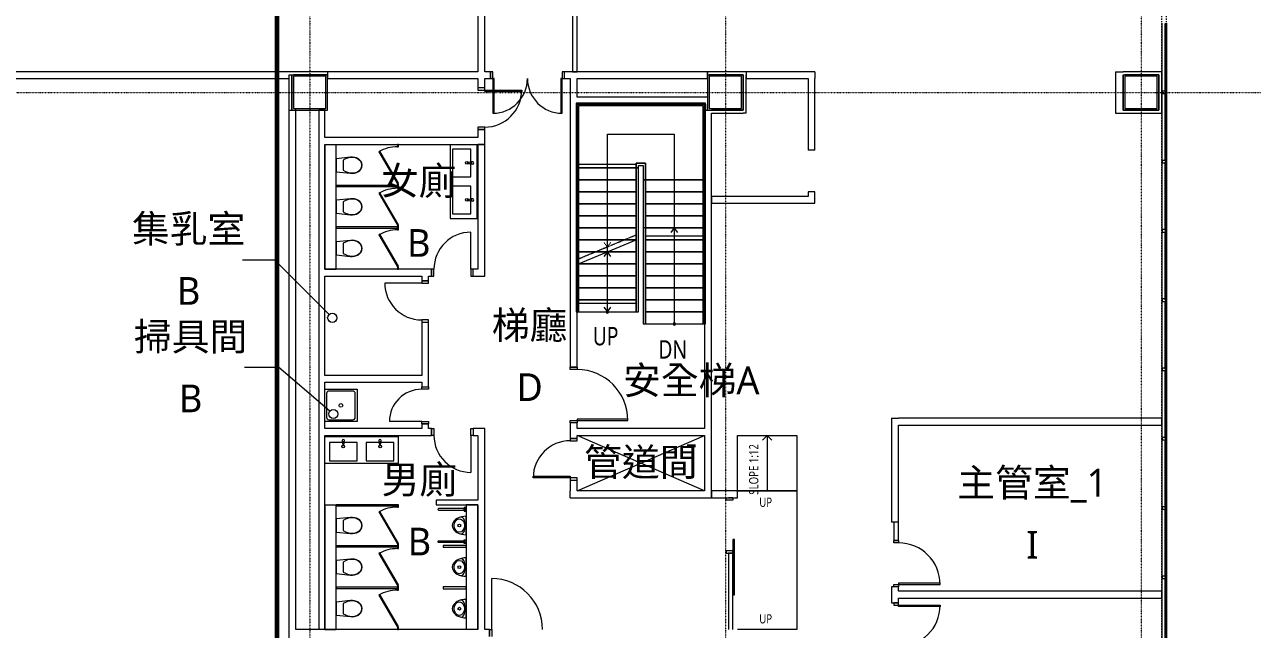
# Model space of a CAD drawing. Extents: x -181672 to 290600, y -29000 to 395522.
# Drawn here: x 237426 to 264013, y 63375 to 76470 of the extents above; entities that cross this region are included whole.
import ezdxf
from ezdxf.enums import TextEntityAlignment as Align

# ---------------------------------------------------------------- set-up
doc = ezdxf.new("R2010")
doc.units = 0
doc.header["$LTSCALE"] = 10
for name, pattern in [('H12PL2$0$JJP_三點線', [0.9, 0.3, -0.15, 0, -0.15, 0, -0.15, 0, -0.15]), ('H12PL2$0$JJP_虛線(退縮線、投影線、地下室範圍、非屬本工程、圖面分區)', [0.45, 0.3, -0.15]), ('H12PL2$0$TAI_虛線', [5.644, 2.822, -2.822]), ('H12PL2$0$虛線', [0.846667, 0.423333, -0.423333]), ('XFM7P20PCW$0$中心', [29.999999, 12, -6, 6, -6])]:
    doc.linetypes.add(name, pattern=pattern)
for name, color, linetype in [('H12PL2$0$A-OBJE-2D', 252, 'Continuous'), ('H12PL2$0$A-OBJE-TOIL.3D', 252, 'Continuous'), ('H12PL2$0$A-STRS', 252, 'Continuous'), ('H12PL2$0$A-TEXT', 252, 'Continuous'), ('H12PL2$0$A-WALL-EX', 252, 'Continuous'), ('H12PL2$0$A-WALL-IN', 252, 'Continuous'), ('H12PL2$0$A-WINDOW', 252, 'Continuous'), ('H12PL2$0$A-ZONE', 252, 'Continuous'), ('H12PL2$0$Door', 252, 'Continuous'), ('H12PL2$0$S-COL', 252, 'Continuous'), ('H12PL2$0$S-GRID', 252, 'Continuous')]:
    doc.layers.add(name, color=color, linetype=linetype)
doc.styles.add('H12PL2$0$Standard', font='', dxfattribs={"width": 0.8})
doc.styles.get('H12PL2$0$Standard').set_extended_font_data('Microsoft JhengHei')

# ---------------------------------------------------------------- blocks, each defined once
blk = doc.blocks.new('H12PL2')
at = {"layer": 'H12PL2$0$A-OBJE-2D', "lineweight": 0}
for p, q in [((249390, 66375), (252150, 67575)), ((252150, 66375), (249390, 67575)), ((253507.5, 67575), (253407.5, 67475)), ((253507.5, 67575), (253607.5, 67475))]:
    blk.add_line(p, q, dxfattribs=at)
blk.add_lwpolyline([(252865, 67575), (254150, 67575), (254150, 66375), (252865, 66375)], close=True, dxfattribs=at)
at = {"layer": 'H12PL2$0$A-OBJE-2D', "lineweight": 0, "flags": 128}
blk.add_lwpolyline([(253507.5, 67575), (253507.5, 66375)], dxfattribs=at)
at = {"layer": 'H12PL2$0$A-OBJE-2D', "lineweight": 0}
blk.add_lwpolyline([(252865, 66375), (254150, 66375), (254150, 63375), (252865, 63375)], dxfattribs=at)
at = {"layer": 'H12PL2$0$A-OBJE-TOIL.3D', "lineweight": 0}
for p, q in [((246640, 73875), (246640, 72275)), ((246640, 73875), (247240, 73875)), ((246690, 73775), (246690, 73175)), ((247090, 73775), (246690, 73775)), ((247090, 73175), (247090, 73775)), ((247220, 73875), (247220, 72275)), ((247240, 73875), (247240, 72275)), ((244326.41, 73533.94), (244326.41, 73425)), ((244326.41, 73425), (244326.41, 73316.06)), ((247090.22, 73488.6), (247105.09, 73488.6)), ((247105.09, 73461.4), (247090.22, 73461.4)), ((247105.09, 73488.6), (247105.09, 73461.4)), ((246690, 73175), (247090, 73175)), ((245525, 73025), (245500, 73025)), ((245500, 73025), (245500, 72975)), ((245500, 72975), (245500, 72925)), ((245500, 72925), (245525, 72925)), ((245525, 72975), (245525, 73025)), ((245525, 72925), (245525, 72975)), ((246690, 72975), (246690, 72375)), ((247090, 72975), (246690, 72975)), ((247090, 72375), (247090, 72975)), ((244326.41, 72633.94), (244326.41, 72525)), ((247090.22, 72688.6), (247105.09, 72688.6)), ((247105.09, 72661.4), (247090.22, 72661.4)), ((247105.09, 72688.6), (247105.09, 72661.4)), ((244326.41, 72525), (244326.41, 72416.06)), ((246690, 72375), (247090, 72375)), ((245525, 72125), (245500, 72125)), ((245500, 72125), (245500, 72075)), ((245500, 72075), (245500, 72025)), ((245525, 72075), (245525, 72125)), ((245525, 72025), (245525, 72075)), ((246640, 72275), (247240, 72275)), ((245500, 72025), (245525, 72025)), ((244326.41, 71733.94), (244326.41, 71625)), ((244326.41, 71625), (244326.41, 71516.06)), ((243965, 68485), (243965, 67965)), ((244535, 68535), (244015, 68535)), ((244585, 67965), (244585, 68485)), ((244015, 67915), (244535, 67915)), ((243925, 67575), (245525, 67575)), ((243925, 66975), (243925, 67575)), ((243925, 67555), (245525, 67555)), ((245525, 66975), (245525, 67575)), ((244625, 67425), (244025, 67425)), ((244025, 67425), (244025, 67025)), ((244311.4, 67425.22), (244311.4, 67440.09)), ((244311.4, 67440.09), (244338.6, 67440.09)), ((244338.6, 67440.09), (244338.6, 67425.22)), ((244625, 67025), (244625, 67425)), ((245425, 67425), (244825, 67425)), ((244825, 67425), (244825, 67025)), ((245111.4, 67425.22), (245111.4, 67440.09)), ((245111.4, 67440.09), (245138.6, 67440.09)), ((245138.6, 67440.09), (245138.6, 67425.22)), ((245425, 67025), (245425, 67425)), ((244025, 67025), (244625, 67025)), ((244825, 67025), (245425, 67025)), ((243925, 66975), (245525, 66975)), ((246982, 66008), (246941, 66008)), ((246941, 65958.5), (246941, 65991.5)), ((246982, 65942), (246941, 65942)), ((246943, 65991.5), (246951.37, 65975)), ((246943, 65958.5), (246951.37, 65975)), ((246982, 65934), (246982, 66016)), ((244326.41, 65733.94), (244326.41, 65625)), ((244326.41, 65625), (244326.41, 65516.06)), ((245525, 65225), (245500, 65225)), ((245500, 65225), (245500, 65175)), ((245500, 65175), (245500, 65125)), ((245525, 65175), (245525, 65225)), ((245525, 65125), (245525, 65175)), ((246982, 65308), (246941, 65308)), ((246941, 65291.5), (246941, 65258.5)), ((246982, 65242), (246941, 65242)), ((246943, 65291.5), (246951.37, 65275)), ((246943, 65258.5), (246951.37, 65275)), ((246982, 65316), (246982, 65234)), ((245500, 65125), (245525, 65125)), ((244326.41, 64833.94), (244326.41, 64725)), ((244326.41, 64725), (244326.41, 64616.06)), ((245525, 64325), (245500, 64325)), ((245500, 64325), (245500, 64275)), ((245500, 64275), (245500, 64225)), ((245500, 64225), (245525, 64225)), ((245525, 64275), (245525, 64325)), ((245525, 64225), (245525, 64275)), ((244326.41, 63933.94), (244326.41, 63825)), ((244326.41, 63825), (244326.41, 63716.06))]:
    blk.add_line(p, q, dxfattribs=at)
at = {"layer": 'H12PL2$0$A-OBJE-TOIL.3D', "lineweight": 0, "flags": 128}
for points in [[(243925, 73875), (243925, 71175)], [(243925, 73875), (244175, 73875)], [(244175, 71175), (244175, 73875)], [(243925, 71175), (244175, 71175)], [(243925, 66075), (243925, 63375)], [(243925, 66075), (244175, 66075)], [(244175, 63375), (244175, 66075)], [(246990, 66075), (246990, 63375)], [(247240, 66075), (246990, 66075)], [(247240, 63375), (247240, 66075)], [(243925, 63375), (244175, 63375)], [(247240, 63375), (246990, 63375)]]:
    blk.add_lwpolyline(points, dxfattribs=at)
for points in [[(245521.65, 73037.5), (245121.65, 73730.32), (245100, 73717.82), (245500, 73025)], [(245525, 73875), (245500, 73875), (245500, 73825), (245525, 73825)], [(244571.75, 73255.58), (244615.28, 73267.98), (244656.35, 73287), (244688.89, 73312.6), (244713.85, 73345.64), (244729.56, 73383.95), (244735, 73425), (244729.56, 73466.05), (244713.85, 73504.36), (244688.89, 73537.4), (244656.35, 73563), (244615.28, 73582.02), (244571.75, 73594.42), (244526.82, 73599.91), (244481.59, 73598.35), (244175, 73565.97), (244175, 73284.03), (244481.59, 73251.65), (244526.82, 73250.09)], [(244175, 73548), (244175, 73302), (244180, 73302), (244180, 73548)], [(244175, 72987.5), (244175, 72962.5), (245500, 72962.5), (245500, 72987.5)], [(244571.75, 72355.58), (244615.28, 72367.98), (244656.35, 72387), (244688.89, 72412.6), (244713.85, 72445.64), (244729.56, 72483.95), (244735, 72525), (244729.56, 72566.05), (244713.85, 72604.36), (244688.89, 72637.4), (244656.35, 72663), (244615.28, 72682.02), (244571.75, 72694.42), (244526.82, 72699.91), (244481.59, 72698.35), (244175, 72665.97), (244175, 72384.03), (244481.59, 72351.65), (244526.82, 72350.09)], [(244175, 72648), (244175, 72402), (244180, 72402), (244180, 72648)], [(245521.65, 72137.5), (245121.65, 72830.32), (245100, 72817.82), (245500, 72125)], [(244175, 72087.5), (244175, 72062.5), (245500, 72062.5), (245500, 72087.5)], [(244571.75, 71455.58), (244615.28, 71467.98), (244656.35, 71487), (244688.89, 71512.6), (244713.85, 71545.64), (244729.56, 71583.95), (244735, 71625), (244729.56, 71666.05), (244713.85, 71704.36), (244688.89, 71737.4), (244656.35, 71763), (244615.28, 71782.02), (244571.75, 71794.42), (244526.82, 71799.91), (244481.59, 71798.35), (244175, 71765.97), (244175, 71484.03), (244481.59, 71451.65), (244526.82, 71450.09)], [(245521.65, 71237.5), (245121.65, 71930.32), (245100, 71917.82), (245500, 71225)], [(244175, 71748), (244175, 71502), (244180, 71502), (244180, 71748)], [(245525, 71225), (245500, 71225), (245500, 71175), (245525, 71175)], [(244625, 68575), (244625, 67875), (243925, 67875), (243925, 68575)], [(244175, 66075), (244175, 66050), (245500, 66050), (245500, 66075)], [(245525, 66075), (245500, 66075), (245500, 66025), (245525, 66025)], [(244571.75, 65455.58), (244615.28, 65467.98), (244656.35, 65487), (244688.89, 65512.6), (244713.85, 65545.64), (244729.56, 65583.95), (244735, 65625), (244729.56, 65666.05), (244713.85, 65704.36), (244688.89, 65737.4), (244656.35, 65763), (244615.28, 65782.02), (244571.75, 65794.42), (244526.82, 65799.91), (244481.59, 65798.35), (244175, 65765.97), (244175, 65484.03), (244481.59, 65451.65), (244526.82, 65450.09)], [(244175, 65748), (244175, 65502), (244180, 65502), (244180, 65748)], [(245521.65, 65237.5), (245121.65, 65930.32), (245100, 65917.82), (245500, 65225)], [(246990.06, 65825), (246937.1, 65821.97), (246885.75, 65812.95), (246837.56, 65798.22), (246794.01, 65778.23), (246756.41, 65753.58), (246725.92, 65725.03), (246703.44, 65693.43), (246689.68, 65659.76), (246685.04, 65625.03), (246689.67, 65590.3), (246703.43, 65556.62), (246725.9, 65525.03), (246756.39, 65496.47), (246793.98, 65471.81), (246837.53, 65451.81), (246885.71, 65437.07), (246937.06, 65428.04), (246990.02, 65425), (246990.04, 65625)], [(244175, 65187.5), (244175, 65162.5), (245500, 65162.5), (245500, 65187.5)], [(246990, 65155), (246990, 65195), (246490, 65195.05), (246490, 65155.05)], [(244571.75, 64555.58), (244615.28, 64567.98), (244656.35, 64587), (244688.89, 64612.6), (244713.85, 64645.64), (244729.56, 64683.95), (244735, 64725), (244729.56, 64766.05), (244713.85, 64804.36), (244688.89, 64837.4), (244656.35, 64863), (244615.28, 64882.02), (244571.75, 64894.42), (244526.82, 64899.91), (244481.59, 64898.35), (244175, 64865.97), (244175, 64584.03), (244481.59, 64551.65), (244526.82, 64550.09)], [(245521.65, 64337.5), (245121.65, 65030.32), (245100, 65017.82), (245500, 64325)], [(246989.98, 64925), (246937.01, 64921.97), (246885.66, 64912.95), (246837.47, 64898.22), (246793.92, 64878.23), (246756.33, 64853.58), (246725.83, 64825.03), (246703.36, 64793.43), (246689.59, 64759.76), (246684.96, 64725.03), (246689.59, 64690.3), (246703.34, 64656.62), (246725.81, 64625.03), (246756.3, 64596.47), (246793.89, 64571.81), (246837.44, 64551.81), (246885.62, 64537.07), (246936.97, 64528.04), (246989.94, 64525), (246989.96, 64725)], [(244175, 64848), (244175, 64602), (244180, 64602), (244180, 64848)], [(244175, 64287.5), (244175, 64262.5), (245500, 64262.5), (245500, 64287.5)], [(245521.65, 63437.5), (245121.65, 64130.32), (245100, 64117.82), (245500, 63425)], [(246989.91, 64255), (246989.91, 64295), (246489.91, 64295.05), (246489.91, 64255.05)], [(244571.75, 63655.58), (244615.28, 63667.98), (244656.35, 63687), (244688.89, 63712.6), (244713.85, 63745.64), (244729.56, 63783.95), (244735, 63825), (244729.56, 63866.05), (244713.85, 63904.36), (244688.89, 63937.4), (244656.35, 63963), (244615.28, 63982.02), (244571.75, 63994.42), (244526.82, 63999.91), (244481.59, 63998.35), (244175, 63965.97), (244175, 63684.03), (244481.59, 63651.65), (244526.82, 63650.09)], [(244175, 63948), (244175, 63702), (244180, 63702), (244180, 63948)], [(246989.89, 64025), (246936.93, 64021.97), (246885.57, 64012.95), (246837.39, 63998.22), (246793.83, 63978.23), (246756.24, 63953.58), (246725.74, 63925.03), (246703.27, 63893.43), (246689.51, 63859.76), (246684.87, 63825.03), (246689.5, 63790.3), (246703.26, 63756.62), (246725.72, 63725.03), (246756.21, 63696.47), (246793.8, 63671.81), (246837.35, 63651.81), (246885.53, 63637.07), (246936.89, 63628.04), (246989.85, 63625), (246989.87, 63825)], [(245525, 63425), (245500, 63425), (245500, 63375), (245525, 63375)]]:
    blk.add_lwpolyline(points, close=True, dxfattribs=at)
for points in [[(247130, 73500), (247088.05, 73496, 0.12101958), (247078.53, 73492.73), (247025.6, 73486.1, 0.88256628), (247025.6, 73463.9), (247078.53, 73457.27, 0.12101958), (247088.05, 73454), (247130, 73450, 1)], [(247130, 72700), (247088.05, 72696, 0.12101958), (247078.53, 72692.73), (247025.6, 72686.1, 0.88256628), (247025.6, 72663.9), (247078.53, 72657.27, 0.12101958), (247088.05, 72654), (247130, 72650, 1)], [(244300, 67465), (244304, 67423.05, 0.12101958), (244307.27, 67413.53), (244313.9, 67360.6, 0.88256628), (244336.1, 67360.6), (244342.73, 67413.53, 0.12101958), (244346, 67423.05), (244350, 67465, 1)], [(245100, 67465), (245104, 67423.05, 0.12101958), (245107.27, 67413.53), (245113.9, 67360.6, 0.88256628), (245136.1, 67360.6), (245142.73, 67413.53, 0.12101958), (245146, 67423.05), (245150, 67465, 1)], [(246990, 65934), (246990, 66016), (246941, 66016), (246941, 66008), (246943, 66008), (246943, 65991.5), (246390, 65991.5, 1), (246390, 65958.5), (246943, 65958.5), (246943, 65942), (246941, 65942), (246941, 65934)], [(246990, 65316), (246990, 65234), (246941, 65234), (246941, 65242), (246943, 65242), (246943, 65258.5), (246390, 65258.5, -1), (246390, 65291.5), (246943, 65291.5), (246943, 65308), (246941, 65308), (246941, 65316)]]:
    blk.add_lwpolyline(points, format="xyb", close=True, dxfattribs=at)
at = {"layer": 'H12PL2$0$A-OBJE-TOIL.3D', "lineweight": 0}
for centre, radius in [((247000.41, 73475), 30), ((247000.41, 72675), 30), ((244275, 68225), 40), ((244325, 67335.41), 30), ((245125, 67335.41), 30), ((246840.04, 65625.01), 30), ((246839.96, 64725.01), 30), ((246839.87, 63825.01), 30)]:
    blk.add_circle(centre, radius, dxfattribs=at)
for centre, radius, start, end in [((245500, 73025), 800, 90, 120), ((247089.95, 73475), 21.09, 122.771025, 237.228975), ((247090.22, 73475), 13.6, 90, 270), ((245500, 72125), 800, 90, 120), ((247089.95, 72675), 21.09, 122.771025, 237.228975), ((247090.22, 72675), 13.6, 90, 270), ((245500, 71225), 800, 90, 120), ((244015, 68485), 50, 90, 180), ((244535, 68485), 50, 0, 90), ((244015, 67965), 50, 180, 270), ((244535, 67965), 50, 270, 0), ((244325, 67424.95), 21.09, 212.771025, 327.228975), ((244325, 67425.22), 13.6, 180, 0), ((245125, 67424.95), 21.09, 212.771025, 327.228975), ((245125, 67425.22), 13.6, 180, 0), ((245500, 65225), 800, 90, 120), ((246874.78, 65736.8), 70.02, 25.447022, 100.808974), ((246639.89, 65625.03), 330.15, 359.994444, 25.447022), ((246874.76, 65513.22), 70.02, 259.179914, 334.541864), ((246639.89, 65625.03), 330.15, 334.541866, 359.994444), ((245500, 64325), 800, 90, 120), ((246874.7, 64836.8), 70.02, 25.447022, 100.808974), ((246639.81, 64725.03), 330.15, 334.541866, 359.994444), ((246639.81, 64725.03), 330.15, 359.994444, 25.447022), ((246874.68, 64613.22), 70.02, 259.179914, 334.541864), ((245500, 63425), 800, 90, 120), ((246874.61, 63936.8), 70.02, 25.447022, 100.808974), ((246639.72, 63825.03), 330.15, 334.541866, 359.994444), ((246639.72, 63825.03), 330.15, 359.994444, 25.447022), ((246874.59, 63713.22), 70.02, 259.179914, 334.541864)]:
    blk.add_arc(centre, radius, start, end, dxfattribs=at)
for centre, major_axis, start_param, end_param in [((244514.44, 73166.9), (0, 425.25), 6.25956718, 6.81258774), ((244535.77, 73335.54), (0, 256.9), 5.43832418, 6.33891274), ((244606.16, 73424.19), (0, 138.52), 4.71824985, 5.34489362), ((244606.16, 73425.81), (0, 138.52), 4.07988447, 4.70652824), ((244514.44, 73683.1), (0, 425.25), 2.61218792, 3.16520847), ((244535.77, 73514.46), (0, 256.9), 3.08586142, 3.98644998), ((244514.44, 72266.9), (0, 425.25), 6.25956718, 6.81258774), ((244535.77, 72435.54), (0, 256.9), 5.43832418, 6.33891274), ((244606.16, 72524.19), (0, 138.52), 4.71824985, 5.34489362), ((244514.44, 72783.1), (0, 425.25), 2.61218792, 3.16520847), ((244535.77, 72614.46), (0, 256.9), 3.08586142, 3.98644998), ((244606.16, 72525.81), (0, 138.52), 4.07988447, 4.70652824), ((244514.44, 71366.9), (0, 425.25), 6.25956718, 6.81258774), ((244535.77, 71535.54), (0, 256.9), 5.43832418, 6.33891274), ((244535.77, 71714.46), (0, 256.9), 3.08586142, 3.98644998), ((244606.16, 71624.19), (0, 138.52), 4.71824985, 5.34489362), ((244606.16, 71625.81), (0, 138.52), 4.07988447, 4.70652824), ((244514.44, 71883.1), (0, 425.25), 2.61218792, 3.16520847), ((244514.44, 65366.9), (0, 425.25), 6.25956718, 6.81258774), ((244535.77, 65535.54), (0, 256.9), 5.43832418, 6.33891274), ((244606.16, 65624.19), (0, 138.52), 4.71824985, 5.34489362), ((244514.44, 65883.1), (0, 425.25), 2.61218792, 3.16520847), ((244535.77, 65714.46), (0, 256.9), 3.08586142, 3.98644998), ((244606.16, 65625.81), (0, 138.52), 4.07988447, 4.70652824), ((244514.44, 64466.9), (0, 425.25), 6.25956718, 6.81258774), ((244535.77, 64635.54), (0, 256.9), 5.43832418, 6.33891274), ((244514.44, 64983.1), (0, 425.25), 2.61218792, 3.16520847), ((244535.77, 64814.46), (0, 256.9), 3.08586142, 3.98644998), ((244606.16, 64724.19), (0, 138.52), 4.71824985, 5.34489362), ((244606.16, 64725.81), (0, 138.52), 4.07988447, 4.70652824), ((244514.44, 63566.9), (0, 425.25), 6.25956718, 6.81258774), ((244535.77, 63735.54), (0, 256.9), 5.43832418, 6.33891274), ((244606.16, 63824.19), (0, 138.52), 4.71824985, 5.34489362), ((244606.16, 63825.81), (0, 138.52), 4.07988447, 4.70652824), ((244514.44, 64083.1), (0, 425.25), 2.61218792, 3.16520847), ((244535.77, 63914.46), (0, 256.9), 3.08586142, 3.98644998)]:
    blk.add_ellipse(centre, major_axis=major_axis, ratio=0.87554585, start_param=start_param, end_param=end_param, dxfattribs=at)
for centre in [(246840.04, 65625.01), (246839.96, 64725.01), (246839.87, 63825.01)]:
    blk.add_ellipse(centre, major_axis=(0.01, 145), ratio=0.77241379, dxfattribs=at)
at = {"layer": 'H12PL2$0$A-STRS', "linetype": 'H12PL2$0$JJP_虛線(退縮線、投影線、地下室範圍、非屬本工程、圖面分區)', "lineweight": 0}
for p, q in [((252170, 74770), (249370, 74770)), ((249370, 74770), (249370, 73370)), ((249420, 73370), (249420, 74720)), ((249420, 74720), (252120, 74720)), ((252120, 74720), (249420, 74720)), ((249420, 74720), (249420, 73370)), ((252120, 74720), (252120, 73110)), ((252120, 73110), (252120, 74720)), ((252170, 73110), (252170, 74770)), ((250045, 73370), (250045, 74095)), ((250045, 74095), (251495, 74095)), ((251495, 74095), (251495, 73110)), ((250670, 73437.66), (249420, 73437.66)), ((250670, 73437.66), (249420, 73437.66)), ((250870, 73470), (250670, 73470)), ((250670, 73470), (250670, 73370)), ((250670, 73370), (250670, 73470)), ((250670, 73470), (250870, 73470)), ((250720, 73370), (250720, 73420)), ((250720, 73420), (250820, 73420)), ((250820, 73420), (250820, 73110)), ((250870, 73110), (250870, 73470)), ((250870, 73470), (250870, 73110)), ((249420, 73370), (249370, 73370)), ((249370, 73370), (249370, 71377.51)), ((249370, 73370), (249420, 73370)), ((249420, 71398.31), (249420, 73370)), ((249420, 73370), (250670, 73370)), ((249420, 73370), (250670, 73370)), ((249420, 73370), (250670, 73370)), ((250670, 73370), (249420, 73370)), ((249420, 73370), (249420, 73110)), ((249420, 73370), (250670, 73370)), ((250045, 71658.31), (250045, 73370)), ((250720, 73370), (250670, 73370)), ((250670, 73370), (250670, 71918.31)), ((250670, 73370), (250720, 73370)), ((250670, 73110), (250670, 73370)), ((250720, 71939.11), (250720, 73370)), ((249420, 73110), (250670, 73110)), ((250670, 73110), (249420, 73110)), ((249420, 73110), (249420, 72850)), ((249420, 73110), (250670, 73110)), ((249420, 72850), (250670, 72850)), ((250670, 72850), (249420, 72850)), ((249420, 72850), (249420, 72590)), ((249420, 72850), (250670, 72850)), ((250670, 72850), (250670, 73110)), ((250670, 72590), (250670, 72850)), ((250820, 73110), (250870, 73110)), ((250820, 73110), (250820, 69990)), ((250870, 73110), (250820, 73110)), ((250870, 69990), (250870, 73110)), ((252120, 73110), (250870, 73110)), ((252120, 73110), (250870, 73110)), ((252120, 73110), (250870, 73110)), ((250870, 73110), (252120, 73110)), ((252120, 73110), (250870, 73110)), ((250870, 73110), (250870, 72850)), ((252120, 73110), (250870, 73110)), ((252120, 72850), (250870, 72850)), ((250870, 72850), (252120, 72850)), ((252120, 72850), (250870, 72850)), ((250870, 72850), (250870, 72590)), ((251495, 73110), (251495, 70250)), ((252120, 73110), (252170, 73110)), ((252120, 73110), (252120, 69990)), ((252170, 73110), (252120, 73110)), ((252120, 72850), (252120, 73110)), ((252120, 72590), (252120, 72850)), ((252170, 69990), (252170, 73110)), ((249420, 72590), (250670, 72590)), ((250670, 72590), (249420, 72590)), ((249420, 72590), (249420, 72330)), ((249420, 72590), (250670, 72590)), ((250670, 72330), (250670, 72590)), ((252120, 72590), (250870, 72590)), ((250870, 72590), (252120, 72590)), ((252120, 72590), (250870, 72590)), ((250870, 72590), (250870, 72330)), ((252120, 72330), (252120, 72590)), ((249420, 72330), (250670, 72330)), ((250670, 72330), (249420, 72330)), ((249420, 72330), (249420, 72070)), ((249420, 72330), (250670, 72330)), ((250670, 72070), (250670, 72330)), ((252120, 72330), (250870, 72330)), ((250870, 72330), (252120, 72330)), ((252120, 72330), (250870, 72330)), ((250870, 72330), (250870, 72070)), ((252120, 72070), (252120, 72330)), ((249420, 72070), (250670, 72070)), ((250670, 72070), (249420, 72070)), ((249420, 72070), (249420, 71810)), ((249420, 72070), (250670, 72070)), ((250670, 71918.31), (250670, 72070)), ((252120, 72070), (250870, 72070)), ((250870, 72070), (252120, 72070)), ((252120, 72070), (250870, 72070)), ((250870, 72070), (250870, 71810)), ((252120, 71810), (252120, 72070)), ((249420, 71398.31), (250670, 71918.31)), ((249420, 71810), (250409.64, 71810)), ((250409.64, 71810), (249420, 71810)), ((249420, 71810), (249420, 71550)), ((249420, 71810), (250409.64, 71810)), ((250870, 71896.47), (252120, 71896.47)), ((252120, 71810), (250870, 71810)), ((250870, 71810), (252120, 71810)), ((252120, 71810), (250870, 71810)), ((250870, 71810), (250870, 71550)), ((252120, 71550), (252120, 71810)), ((249420, 71550), (249784.64, 71550)), ((249784.64, 71550), (249420, 71550)), ((249420, 71550), (249420, 71398.31)), ((249420, 71550), (249784.64, 71550)), ((249970, 71758.31), (250045, 71658.31)), ((250045, 71658.31), (250120, 71758.31)), ((252120, 71550), (250870, 71550)), ((250870, 71550), (252120, 71550)), ((252120, 71550), (250870, 71550)), ((250870, 71550), (250870, 71290)), ((252120, 71290), (252120, 71550)), ((252120, 71290), (250870, 71290)), ((250870, 71290), (252120, 71290)), ((252120, 71290), (250870, 71290)), ((250870, 71290), (250870, 71030)), ((252120, 71030), (252120, 71290)), ((252120, 71030), (250870, 71030)), ((250870, 71030), (252120, 71030)), ((252120, 71030), (250870, 71030)), ((250870, 71030), (250870, 70770)), ((252120, 70770), (252120, 71030)), ((252120, 70770), (250870, 70770)), ((250870, 70770), (252120, 70770)), ((252120, 70770), (250870, 70770)), ((250870, 70770), (250870, 70510)), ((252120, 70510), (252120, 70770)), ((252120, 70510), (250870, 70510)), ((250870, 70510), (252120, 70510)), ((252120, 70510), (250870, 70510)), ((250870, 70510), (250870, 70250)), ((252120, 70250), (252120, 70510)), ((250670, 70429.09), (249420, 70429.09)), ((250670, 70429.09), (249420, 70429.09)), ((252120, 70250), (250870, 70250)), ((250870, 70250), (252120, 70250)), ((252120, 70250), (250870, 70250)), ((250870, 70250), (250870, 69990)), ((251495, 70250), (251495, 69990)), ((252120, 69990), (252120, 70250)), ((250820, 69990), (250870, 69990)), ((250870, 69990), (252120, 69990)), ((252120, 69990), (252170, 69990))]:
    blk.add_line(p, q, dxfattribs=at)
at = {"layer": 'H12PL2$0$A-STRS', "lineweight": 0}
for p, q in [((252170, 74770), (249370, 74770)), ((249370, 74770), (249370, 73370)), ((249420, 73370), (249420, 74720)), ((249420, 74720), (252120, 74720)), ((252120, 74720), (249420, 74720)), ((249420, 74720), (249420, 73437.66)), ((252120, 74720), (249420, 74720)), ((249420, 74720), (249420, 73370)), ((252120, 74720), (252120, 73110)), ((252120, 73110), (252120, 74720)), ((252120, 73110), (252120, 74720)), ((252170, 73110), (252170, 74770)), ((250045, 73370), (250045, 74095)), ((250045, 74095), (251495, 74095)), ((251495, 74095), (251495, 73110)), ((249420, 73437.66), (249420, 73370)), ((250870, 73470), (250670, 73470)), ((250670, 73470), (250670, 73370)), ((250670, 73437.66), (250670, 73470)), ((250670, 73470), (250870, 73470)), ((250670, 73370), (250670, 73470)), ((250670, 73470), (250870, 73470)), ((250670, 73370), (250670, 73437.66)), ((250720, 73370), (250720, 73420)), ((250720, 73420), (250820, 73420)), ((250820, 73420), (250820, 73110)), ((250870, 73110), (250870, 73470)), ((250870, 73470), (250870, 73110)), ((250870, 73470), (250870, 73110)), ((249420, 73370), (249370, 73370)), ((249370, 73370), (249370, 70250)), ((249370, 73370), (249420, 73370)), ((249420, 70250), (249420, 73370)), ((249420, 73370), (249420, 70250)), ((249420, 73370), (250670, 73370)), ((249420, 73370), (250670, 73370)), ((249420, 73370), (250670, 73370)), ((250670, 73370), (249420, 73370)), ((249420, 73370), (249420, 73110)), ((249420, 73370), (250670, 73370)), ((250045, 70510), (250045, 73370)), ((250720, 73370), (250670, 73370)), ((250670, 73370), (250670, 70250)), ((250670, 73370), (250720, 73370)), ((250670, 70250), (250670, 73370)), ((250670, 73110), (250670, 73370)), ((250720, 70250), (250720, 73370)), ((249420, 73110), (250670, 73110)), ((250670, 73110), (249420, 73110)), ((249420, 73110), (249420, 72850)), ((249420, 73110), (250670, 73110)), ((249420, 72850), (250670, 72850)), ((250670, 72850), (249420, 72850)), ((249420, 72850), (249420, 72590)), ((249420, 72850), (250670, 72850)), ((250670, 72850), (250670, 73110)), ((250670, 72590), (250670, 72850)), ((250820, 73110), (250870, 73110)), ((250820, 73110), (250820, 69990)), ((250870, 73110), (250820, 73110)), ((250870, 69990), (250870, 73110)), ((250870, 73110), (250870, 69990)), ((252120, 73110), (250870, 73110)), ((252120, 73110), (250870, 73110)), ((250870, 73110), (252120, 73110)), ((252120, 73110), (250870, 73110)), ((250870, 73110), (250870, 72850)), ((252120, 72850), (250870, 72850)), ((250870, 72850), (252120, 72850)), ((252120, 72850), (250870, 72850)), ((250870, 72850), (250870, 72590)), ((251495, 73110), (251495, 70250)), ((252120, 73110), (252170, 73110)), ((252120, 73110), (252120, 69990)), ((252170, 73110), (252120, 73110)), ((252120, 69990), (252120, 73110)), ((252120, 72850), (252120, 73110)), ((252120, 72590), (252120, 72850)), ((252170, 69990), (252170, 73110)), ((249420, 72590), (250670, 72590)), ((250670, 72590), (249420, 72590)), ((249420, 72590), (249420, 72330)), ((249420, 72590), (250670, 72590)), ((250670, 72330), (250670, 72590)), ((252120, 72590), (250870, 72590)), ((250870, 72590), (252120, 72590)), ((252120, 72590), (250870, 72590)), ((250870, 72590), (250870, 72330)), ((252120, 72330), (252120, 72590)), ((249420, 72330), (250670, 72330)), ((250670, 72330), (249420, 72330)), ((249420, 72330), (249420, 72070)), ((249420, 72330), (250670, 72330)), ((250670, 72070), (250670, 72330)), ((252120, 72330), (250870, 72330)), ((250870, 72330), (252120, 72330)), ((252120, 72330), (250870, 72330)), ((250870, 72330), (250870, 72070)), ((252120, 72070), (252120, 72330)), ((249420, 72070), (250670, 72070)), ((250670, 72070), (249420, 72070)), ((249420, 72070), (249420, 71810)), ((249420, 72070), (250670, 72070)), ((250670, 71810), (250670, 72070)), ((250820, 72070), (250820, 69990)), ((250870, 72070), (250820, 72070)), ((252120, 72070), (250870, 72070)), ((250870, 72070), (252120, 72070)), ((252120, 72070), (250870, 72070)), ((250870, 72070), (250870, 71810)), ((250870, 69990), (250870, 72070)), ((250870, 72070), (250870, 69990)), ((252120, 72070), (250870, 72070)), ((252120, 72070), (250870, 72070)), ((250870, 72070), (250870, 71810)), ((251495, 72070), (251420, 71970)), ((251495, 72070), (251495, 71810)), ((251570, 71970), (251495, 72070)), ((252120, 71810), (252120, 72070)), ((252120, 72070), (252120, 69990)), ((252170, 72070), (252120, 72070)), ((252120, 69990), (252120, 72070)), ((252120, 71810), (252120, 72070)), ((252170, 69990), (252170, 72070)), ((249420, 71290), (250670, 71810)), ((249420, 71810), (250670, 71810)), ((250670, 71810), (249420, 71810)), ((249420, 71810), (249420, 71550)), ((249420, 71810), (250670, 71810)), ((250670, 71810), (250670, 70250)), ((250670, 70250), (250670, 71810)), ((250670, 71550), (250670, 71810)), ((250670, 71550), (250670, 71810)), ((250720, 70250), (250720, 71830.8)), ((252120, 71810), (250870, 71810)), ((250870, 71810), (252120, 71810)), ((252120, 71810), (250870, 71810)), ((250870, 71810), (250870, 71550)), ((252120, 71810), (250870, 71810)), ((250870, 71810), (252120, 71810)), ((252120, 71810), (250870, 71810)), ((250870, 71810), (250870, 71550)), ((251495, 71810), (251495, 70250)), ((252120, 71550), (252120, 71810)), ((252120, 71550), (252120, 71810)), ((249420, 71550), (250670, 71550)), ((250670, 71550), (249420, 71550)), ((249420, 71550), (249420, 71290)), ((249420, 71550), (250670, 71550)), ((250045, 71550), (249970, 71450)), ((250045, 71550), (250670, 71550)), ((250670, 71550), (250045, 71550)), ((250045, 71550), (250670, 71550)), ((250045, 70510), (250045, 71550)), ((250120, 71450), (250045, 71550)), ((250670, 71290), (250670, 71550)), ((250670, 71290), (250670, 71550)), ((252120, 71550), (250870, 71550)), ((250870, 71550), (252120, 71550)), ((252120, 71550), (250870, 71550)), ((250870, 71550), (250870, 71290)), ((252120, 71550), (250870, 71550)), ((250870, 71550), (252120, 71550)), ((252120, 71550), (250870, 71550)), ((250870, 71550), (250870, 71290)), ((252120, 71290), (252120, 71550)), ((252120, 71290), (252120, 71550)), ((249370, 71269.2), (249370, 70250)), ((249420, 70250), (249420, 71290)), ((249420, 71290), (249420, 70250)), ((249420, 71290), (250670, 71290)), ((250670, 71290), (249420, 71290)), ((249420, 71290), (249420, 71030)), ((249420, 71290), (250670, 71290)), ((249420, 71290), (250670, 71290)), ((250670, 71290), (249420, 71290)), ((249420, 71290), (249420, 71030)), ((249420, 71290), (250670, 71290)), ((250670, 71030), (250670, 71290)), ((250670, 71030), (250670, 71290)), ((252120, 71290), (250870, 71290)), ((250870, 71290), (252120, 71290)), ((252120, 71290), (250870, 71290)), ((250870, 71290), (250870, 71030)), ((252120, 71290), (250870, 71290)), ((250870, 71290), (252120, 71290)), ((252120, 71290), (250870, 71290)), ((250870, 71290), (250870, 71030)), ((252120, 71030), (252120, 71290)), ((252120, 71030), (252120, 71290)), ((249420, 71030), (250670, 71030)), ((250670, 71030), (249420, 71030)), ((249420, 71030), (249420, 70770)), ((249420, 71030), (250670, 71030)), ((249420, 71030), (250670, 71030)), ((250670, 71030), (249420, 71030)), ((249420, 71030), (249420, 70770)), ((249420, 71030), (250670, 71030)), ((250670, 70770), (250670, 71030)), ((250670, 70770), (250670, 71030)), ((252120, 71030), (250870, 71030)), ((250870, 71030), (252120, 71030)), ((252120, 71030), (250870, 71030)), ((250870, 71030), (250870, 70770)), ((252120, 71030), (250870, 71030)), ((250870, 71030), (252120, 71030)), ((252120, 71030), (250870, 71030)), ((250870, 71030), (250870, 70770)), ((252120, 70770), (252120, 71030)), ((252120, 70770), (252120, 71030)), ((249420, 70770), (250670, 70770)), ((250670, 70770), (249420, 70770)), ((249420, 70770), (249420, 70510)), ((249420, 70770), (250670, 70770)), ((249420, 70770), (250670, 70770)), ((250670, 70770), (249420, 70770)), ((249420, 70770), (249420, 70510)), ((249420, 70770), (250670, 70770)), ((250670, 70510), (250670, 70770)), ((250670, 70510), (250670, 70770)), ((252120, 70770), (250870, 70770)), ((250870, 70770), (252120, 70770)), ((252120, 70770), (250870, 70770)), ((250870, 70770), (250870, 70510)), ((252120, 70770), (250870, 70770)), ((250870, 70770), (252120, 70770)), ((252120, 70770), (250870, 70770)), ((250870, 70770), (250870, 70510)), ((252120, 70510), (252120, 70770)), ((252120, 70510), (252120, 70770)), ((249420, 70510), (250670, 70510)), ((250670, 70510), (249420, 70510)), ((249420, 70510), (249420, 70250)), ((249420, 70510), (250670, 70510)), ((249420, 70510), (250670, 70510)), ((250670, 70510), (249420, 70510)), ((249420, 70510), (249420, 70250)), ((249420, 70510), (250670, 70510)), ((250045, 70250), (250045, 70510)), ((250045, 70250), (250045, 70510)), ((250670, 70250), (250670, 70510)), ((250670, 70250), (250670, 70510)), ((252120, 70510), (250870, 70510)), ((250870, 70510), (252120, 70510)), ((252120, 70510), (250870, 70510)), ((250870, 70510), (250870, 70250)), ((252120, 70510), (250870, 70510)), ((250870, 70510), (252120, 70510)), ((252120, 70510), (250870, 70510)), ((250870, 70510), (250870, 70250)), ((252120, 70250), (252120, 70510)), ((252120, 70250), (252120, 70510)), ((249370, 70250), (249420, 70250)), ((249370, 70250), (249420, 70250)), ((249420, 70250), (250670, 70250)), ((249420, 70250), (250670, 70250)), ((249420, 70250), (250670, 70250)), ((249420, 70250), (250670, 70250)), ((249970, 70350), (250045, 70250)), ((250045, 70250), (250120, 70350)), ((250670, 70250), (250720, 70250)), ((250670, 70250), (250720, 70250)), ((252120, 70250), (250870, 70250)), ((250870, 70250), (252120, 70250)), ((252120, 70250), (250870, 70250)), ((250870, 70250), (250870, 69990)), ((252120, 70250), (250870, 70250)), ((250870, 70250), (252120, 70250)), ((252120, 70250), (250870, 70250)), ((250870, 70250), (250870, 69990)), ((251495, 70250), (251495, 69990)), ((251495, 70250), (251495, 69990)), ((252120, 69990), (252120, 70250)), ((252120, 69990), (252120, 70250)), ((250820, 69990), (250870, 69990)), ((250820, 69990), (250870, 69990)), ((250870, 69990), (252120, 69990)), ((250870, 69990), (252120, 69990)), ((250870, 69990), (252120, 69990)), ((250870, 69990), (252120, 69990)), ((252120, 69990), (252170, 69990)), ((252120, 69990), (252170, 69990))]:
    blk.add_line(p, q, dxfattribs=at)
at = {"layer": 'H12PL2$0$A-STRS', "linetype": 'H12PL2$0$虛線', "lineweight": 0}
for p, q in [((252120, 74720), (249420, 74720)), ((249420, 74720), (249420, 73437.66)), ((252120, 73110), (252120, 74720)), ((249420, 73437.66), (249420, 73370)), ((250670, 73437.66), (250670, 73470)), ((250670, 73470), (250870, 73470)), ((250670, 73370), (250670, 73437.66)), ((250870, 73470), (250870, 73110)), ((249420, 73370), (249420, 71398.31)), ((250670, 71918.31), (250670, 73370)), ((250870, 73110), (250870, 69990)), ((252120, 69990), (252120, 73110)), ((250870, 69990), (252120, 69990))]:
    blk.add_line(p, q, dxfattribs=at)
at = {"layer": 'H12PL2$0$A-STRS', "lineweight": 0, "flags": 128}
for points in [[(250070, 70250, 1), (250020, 70250, 1)], [(251520, 69990, 1), (251470, 69990, 1)], [(251520, 69990, 1), (251470, 69990, 1)]]:
    blk.add_lwpolyline(points, format="xyb", close=True, dxfattribs=at)
at = {"layer": 'H12PL2$0$A-WALL-EX', "lineweight": 0, "flags": 128}
for points in [[(243985, 75450), (243150, 75450)], [(243215, 75385), (243985, 75385)], [(243215, 75385), (243250, 75385)], [(243215, 75385), (243215, 74615)], [(243950, 75385), (243250, 75385)], [(243985, 75385), (243950, 75385)], [(243985, 75450), (243985, 75385)], [(243985, 74650), (243985, 75385)], [(243215, 74615), (243250, 74615)], [(243250, 74615), (243985, 74615)], [(243985, 74615), (243985, 74650)]]:
    blk.add_lwpolyline(points, dxfattribs=at)
at = {"layer": 'H12PL2$0$A-WALL-IN', "lineweight": 0}
for p, q in [((247515, 75300), (247515, 75450)), ((249115, 75300), (249115, 75450)), ((247390, 75100), (247240, 75100)), ((247390, 74200), (247240, 74200)), ((254540, 73750), (254390, 73750)), ((254540, 72850), (254390, 72850)), ((246240, 71025), (246240, 71175)), ((247140, 71025), (247140, 71175)), ((246025, 70925), (246175, 70925)), ((246025, 70025), (246175, 70025)), ((249390, 69050), (249240, 69050)), ((246025, 68625), (246175, 68625)), ((246025, 67825), (246175, 67825)), ((249390, 67850), (249240, 67850)), ((246240, 67725), (246240, 67575)), ((247140, 67725), (247140, 67575)), ((249240, 67510), (249390, 67510)), ((249240, 66610), (249390, 66610)), ((252765, 66225), (252665, 66225)), ((256350, 65300), (256250, 65300)), ((252765, 65025), (252665, 65025)), ((256350, 64300), (256250, 64300)), ((256350, 63950), (256250, 63950)), ((244050, 63375), (243989, 63375))]:
    blk.add_line(p, q, dxfattribs=at)
at = {"layer": 'H12PL2$0$A-WALL-IN', "lineweight": 0, "flags": 128}
for points in [[(249290, 89550), (249290, 75450)], [(249390, 75450), (249390, 89550)], [(247240, 87550), (247240, 75450)], [(247390, 75450), (247390, 87700)], [(243150, 75450), (234900, 75450)], [(235550, 75300), (243150, 75300)], [(243150, 75375), (243150, 60490)], [(243300, 75375), (243150, 75375)], [(243150, 75300), (243150, 74615)], [(243215, 74615), (243215, 75385)], [(243300, 75350), (243300, 75375)], [(247240, 75450), (243985, 75450)], [(243985, 75450), (243985, 75300)], [(243985, 75300), (247240, 75300)], [(247240, 75300), (247240, 75100)], [(247515, 75450), (247390, 75450)], [(247390, 75100), (247390, 75300)], [(247390, 75300), (247515, 75300)], [(252215, 75450), (249115, 75450)], [(249115, 75300), (249240, 75300)], [(249240, 75300), (249240, 69050)], [(249290, 75450), (249390, 75450)], [(249390, 74900), (249390, 75300)], [(249390, 75300), (252215, 75300)], [(253050, 75450), (252215, 75450)], [(252215, 75450), (252215, 75385)], [(252215, 75300), (252215, 75450)], [(252215, 75385), (252985, 75385)], [(252215, 75385), (252250, 75385)], [(252215, 75385), (252215, 74615)], [(252950, 75385), (252250, 75385)], [(252985, 75385), (252950, 75385)], [(252985, 75385), (252985, 74615)], [(252985, 74650), (252985, 75385)], [(254540, 75450), (253050, 75450)], [(253050, 75450), (253050, 75300)], [(253050, 75450), (253050, 75385)], [(253050, 74550), (253050, 75385)], [(253050, 75300), (254390, 75300)], [(254390, 75300), (254390, 73750)], [(254540, 75450), (254540, 75300)], [(254540, 73750), (254540, 75300)], [(261050, 75450), (261215, 75450)], [(261050, 75450), (261050, 74550)], [(261985, 75450), (261215, 75450)], [(261215, 74615), (261215, 75385)], [(261215, 75385), (261985, 75385)], [(261215, 75385), (261250, 75385)], [(261215, 75385), (261215, 74615)], [(261950, 75385), (261250, 75385)], [(261985, 75385), (261950, 75385)], [(262050, 75450), (261985, 75450)], [(261985, 75385), (261985, 74615)], [(261985, 74650), (261985, 75385)], [(262050, 74615), (262050, 75450)], [(252215, 74900), (249390, 74900)], [(249390, 74750), (252150, 74750)], [(249390, 69050), (249390, 74750)], [(252150, 74750), (252150, 74615)], [(252215, 74900), (252215, 74750)], [(252215, 74615), (252215, 74750)], [(243150, 74615), (243215, 74615)], [(243300, 63375), (243300, 74650)], [(243925, 74615), (243800, 74615)], [(243800, 74615), (243800, 74025)], [(243925, 74025), (243925, 74615)], [(252150, 74615), (252215, 74615)], [(252150, 74615), (252300, 74615)], [(252150, 74615), (252150, 67725)], [(252215, 74615), (252250, 74615)], [(252250, 74615), (252985, 74615)], [(252985, 74615), (252300, 74615)], [(252300, 74550), (252985, 74550)], [(252300, 66375), (252300, 74550)], [(252985, 74615), (252985, 74650)], [(253050, 74550), (252985, 74550)], [(261050, 74550), (261215, 74550)], [(261985, 74615), (261215, 74615)], [(261215, 74615), (261250, 74615)], [(261215, 74550), (262050, 74550)], [(261250, 74615), (261985, 74615)], [(261985, 74615), (261985, 74650)], [(262050, 74550), (262050, 74615)], [(247240, 74200), (247240, 74025)], [(247390, 74025), (247390, 74200)], [(243800, 74025), (243800, 73875)], [(247240, 74025), (243925, 74025)], [(247390, 73875), (247390, 74025)], [(243800, 73875), (243800, 63375)], [(243925, 71175), (243925, 73875)], [(243925, 73875), (247390, 73875)], [(247390, 73875), (247240, 73875)], [(247240, 73875), (247240, 71175)], [(247390, 71175), (247390, 73875)], [(254390, 72850), (254390, 72750)], [(254540, 72750), (254540, 72850)], [(254390, 72750), (252300, 72750)], [(252300, 72750), (252300, 72600)], [(252300, 72600), (254540, 72600)], [(254540, 72600), (254540, 72750)], [(246240, 71175), (243925, 71175)], [(243925, 68875), (243925, 71025)], [(243925, 71025), (246025, 71025)], [(246025, 71025), (246025, 70925)], [(246175, 70925), (246175, 71025)], [(246175, 71025), (246240, 71025)], [(247240, 71175), (247140, 71175)], [(247140, 71025), (247390, 71025)], [(247390, 71025), (247390, 71175)], [(246025, 70025), (246025, 68875)], [(246175, 68625), (246175, 70025)], [(246025, 68875), (243925, 68875)], [(243925, 68725), (246025, 68725)], [(243925, 67725), (243925, 68725)], [(246025, 68725), (246025, 68625)], [(246025, 67825), (246025, 67725)], [(246175, 67725), (246175, 67825)], [(249240, 67850), (249240, 67510)], [(249390, 67725), (249390, 67850)], [(256200, 67950), (256350, 67950)], [(256200, 67950), (256200, 65700)], [(262050, 67950), (256350, 67950)], [(256350, 67800), (262050, 67800)], [(256350, 65700), (256350, 67800)], [(262050, 67800), (262050, 67950)], [(246025, 67725), (243925, 67725)], [(243925, 67575), (246240, 67575)], [(243925, 63375), (243925, 67575)], [(246240, 67725), (246175, 67725)], [(247240, 67725), (247140, 67725)], [(247140, 67575), (247240, 67575)], [(247390, 67725), (247240, 67725)], [(247240, 67575), (247240, 66175)], [(247390, 63375), (247390, 67725)], [(252150, 67725), (249390, 67725)], [(249390, 67575), (252150, 67575)], [(249390, 67510), (249390, 67575)], [(252150, 67575), (252150, 66375)], [(249240, 66610), (249240, 66375)], [(249390, 66375), (249390, 66610)], [(249240, 66225), (249240, 66375)], [(249240, 66225), (252300, 66225)], [(252150, 66375), (249390, 66375)], [(252865, 66375), (252300, 66375)], [(252300, 66375), (252300, 66225)], [(252300, 66225), (252300, 66375)], [(252300, 66225), (252865, 66225)], [(252865, 66225), (252865, 66375)], [(247240, 66175), (246340, 66175)], [(246340, 66175), (246340, 66075)], [(246340, 66075), (247240, 66075)], [(247240, 66075), (247240, 63375)], [(256350, 65700), (256200, 65700)], [(256250, 65700), (256250, 65300)], [(256350, 65700), (256250, 65700)], [(256350, 65300), (256350, 65700)], [(252665, 65025), (252665, 63375)], [(252765, 63375), (252765, 65025)], [(256200, 64300), (256200, 63950)], [(256350, 64300), (256200, 64300)], [(256350, 64200), (256350, 64300)], [(262050, 64200), (256350, 64200)], [(262050, 64050), (262050, 64200)], [(256200, 63950), (256350, 63950)], [(256350, 63950), (256350, 64050)], [(256350, 64050), (262050, 64050)], [(243989, 63375), (243300, 63375)], [(243925, 63375), (243800, 63375)], [(247240, 63375), (243989, 63375)], [(247490, 63375), (247390, 63375)]]:
    blk.add_lwpolyline(points, dxfattribs=at)
at = {"layer": 'H12PL2$0$A-WINDOW', "lineweight": 0}
for p, q in [((262060, 75030), (262060, 74970)), ((262130, 75030), (262060, 75030)), ((262130, 75030), (262130, 74970)), ((262130, 74970), (262060, 74970)), ((262060, 73530), (262060, 73470)), ((262130, 73530), (262060, 73530)), ((262130, 73470), (262060, 73470)), ((262130, 73530), (262130, 73470)), ((262060, 72030), (262060, 71970)), ((262130, 72030), (262060, 72030)), ((262130, 71970), (262060, 71970)), ((262130, 72030), (262130, 71970)), ((262060, 70530), (262060, 70470)), ((262130, 70530), (262060, 70530)), ((262130, 70470), (262060, 70470)), ((262130, 70530), (262130, 70470)), ((262060, 69030), (262060, 68970)), ((262130, 69030), (262060, 69030)), ((262130, 68970), (262060, 68970)), ((262130, 69030), (262130, 68970)), ((262060, 67530), (262060, 67470)), ((262130, 67530), (262060, 67530)), ((262130, 67470), (262060, 67470)), ((262130, 67530), (262130, 67470)), ((262060, 66030), (262060, 65970)), ((262130, 66030), (262060, 66030)), ((262130, 65970), (262060, 65970)), ((262130, 66030), (262130, 65970)), ((262060, 64530), (262060, 64470)), ((262130, 64530), (262060, 64530)), ((262130, 64470), (262060, 64470)), ((262130, 64530), (262130, 64470))]:
    blk.add_line(p, q, dxfattribs=at)
at = {"layer": 'H12PL2$0$A-WINDOW', "linetype": 'H12PL2$0$TAI_虛線', "lineweight": 0, "flags": 128}
for points in [[(262050, 30520), (262050, 31500), (262050, 33000), (262050, 34500), (262050, 36000), (262050, 37500), (262050, 39000), (262050, 40500), (262050, 42000), (262050, 43500), (262050, 45000), (262050, 46500), (262050, 48000), (262050, 49500), (262050, 51000), (262050, 52500), (262050, 54000), (262050, 55500), (262050, 57000), (262050, 58500), (262050, 60000), (262050, 61500), (262050, 63000), (262050, 64500), (262050, 66000), (262050, 67500), (262050, 69000), (262050, 70500), (262050, 72000), (262050, 73500), (262050, 75000), (262050, 76500), (262050, 78000), (262050, 79500), (262050, 81000), (262050, 82500), (262050, 84000), (262050, 85500), (262050, 87000), (262050, 88500), (262050, 90000), (262050, 90450)], [(262150, 30520), (262150, 31500), (262150, 33000), (262150, 34500), (262150, 36000), (262150, 37500), (262150, 39000), (262150, 40500), (262150, 42000), (262150, 43500), (262150, 45000), (262150, 46500), (262150, 48000), (262150, 49500), (262150, 51000), (262150, 52500), (262150, 54000), (262150, 55500), (262150, 57000), (262150, 58500), (262150, 60000), (262150, 61500), (262150, 63000), (262150, 64500), (262150, 66000), (262150, 67500), (262150, 69000), (262150, 70500), (262150, 72000), (262150, 73500), (262150, 75000), (262150, 76500), (262150, 78000), (262150, 79500), (262150, 81000), (262150, 82500), (262150, 84000), (262150, 85500), (262150, 87000), (262150, 88500), (262150, 90000), (262150, 90550)]]:
    blk.add_lwpolyline(points, dxfattribs=at)
at = {"layer": 'H12PL2$0$A-WINDOW', "lineweight": 0, "flags": 128}
for points in [[(262050, 76500), (262050, 75000), (262050, 73500), (262050, 72000), (262050, 70500), (262050, 69000), (262050, 67500), (262050, 66000), (262050, 64500), (262050, 63000), (262050, 61500), (262050, 60000), (262050, 58500), (262050, 57000), (262050, 55500), (262050, 54000), (262050, 52500), (262050, 51000), (262050, 49500)], [(262140, 49500), (262140, 51000), (262140, 52500), (262140, 54000), (262140, 55500), (262140, 57000), (262140, 58500), (262140, 60000), (262140, 61500), (262140, 63000), (262140, 64500), (262140, 66000), (262140, 67500), (262140, 69000), (262140, 70500), (262140, 72000), (262140, 73500), (262140, 75000), (262140, 76500)], [(262150, 76500), (262150, 75000), (262150, 73500), (262150, 72000), (262150, 70500), (262150, 69000), (262150, 67500), (262150, 66000), (262150, 64500), (262150, 63000), (262150, 61500), (262150, 60000), (262150, 58500), (262150, 57000), (262150, 55500), (262150, 54000), (262150, 52500), (262150, 51000), (262150, 49500)], [(262120, 75030), (262120, 76470)], [(262120, 73530), (262120, 74970)], [(262120, 72030), (262120, 73470)], [(262120, 70530), (262120, 71970)], [(262120, 69030), (262120, 70470)], [(262120, 67530), (262120, 68970)], [(262120, 66030), (262120, 67470)], [(262120, 64530), (262120, 65970)], [(262120, 63030), (262120, 64470)]]:
    blk.add_lwpolyline(points, dxfattribs=at)
for points in [[(262140, 75010), (262120, 75010), (262120, 76490), (262140, 76490)], [(262140, 73510), (262120, 73510), (262120, 74990), (262140, 74990)], [(262140, 72010), (262120, 72010), (262120, 73490), (262140, 73490)], [(262140, 70510), (262120, 70510), (262120, 71990), (262140, 71990)], [(262140, 69010), (262120, 69010), (262120, 70490), (262140, 70490)], [(262140, 67510), (262120, 67510), (262120, 68990), (262140, 68990)], [(262140, 66010), (262120, 66010), (262120, 67490), (262140, 67490)], [(262140, 64510), (262120, 64510), (262120, 65990), (262140, 65990)], [(262140, 63010), (262120, 63010), (262120, 64490), (262140, 64490)]]:
    blk.add_lwpolyline(points, close=True, dxfattribs=at)
at = {"layer": 'H12PL2$0$A-ZONE', "lineweight": 0}
for p, q in [((242144.95, 71376.36), (242839.17, 71376.36)), ((242839.17, 71376.36), (244018.2, 70192.55)), ((242188.68, 69050.33), (242932.72, 69050.33)), ((242932.72, 69050.33), (244035.28, 68104.31))]:
    blk.add_line(p, q, dxfattribs=at)
for centre in [(244088.77, 70121.7), (244111.17, 68039.19)]:
    blk.add_circle(centre, 100, dxfattribs=at)
at = {"layer": 'H12PL2$0$Door', "lineweight": 0}
for p, q in [((247565, 75450), (247515, 75450)), ((247515, 75450), (247515, 75300)), ((247515, 75300), (247565, 75300)), ((247565, 75300), (247565, 75450)), ((247565, 75300), (247565, 74550)), ((247595, 75300), (247565, 75300)), ((247595, 74550), (247595, 75300)), ((249035, 75300), (249035, 74550)), ((249065, 75300), (249035, 75300)), ((249115, 75450), (249065, 75450)), ((249065, 75450), (249065, 75300)), ((249065, 74550), (249065, 75300)), ((249065, 75300), (249115, 75300)), ((249115, 75300), (249115, 75450)), ((247390, 75100), (247240, 75100)), ((247240, 75100), (247240, 75050)), ((247240, 75050), (247390, 75050)), ((247390, 75050), (247390, 75100)), ((247390, 75050), (248190, 75050)), ((247390, 75020), (247390, 75050)), ((248190, 75020), (247390, 75020)), ((248190, 75050), (248190, 75020)), ((247565, 74550), (247595, 74550)), ((249035, 74550), (249065, 74550)), ((247390, 74250), (247240, 74250)), ((247240, 74250), (247240, 74200)), ((247240, 74200), (247390, 74200)), ((247390, 74200), (247390, 74250)), ((254540, 73750), (254390, 73750)), ((254540, 72850), (254390, 72850)), ((247090, 71175), (247090, 71975)), ((246290, 71175), (246240, 71175)), ((246240, 71175), (246240, 71025)), ((246240, 71025), (246240, 71175)), ((246240, 71025), (246240, 71175)), ((246240, 71025), (246290, 71025)), ((246290, 71025), (246290, 71175)), ((247140, 71175), (247090, 71175)), ((247090, 71175), (247090, 71025)), ((247090, 71025), (247140, 71025)), ((247140, 71025), (247140, 71175)), ((247140, 71025), (247140, 71175)), ((247140, 71025), (247140, 71175)), ((246025, 70875), (245225, 70875)), ((246025, 70925), (246025, 70875)), ((246175, 70925), (246025, 70925)), ((246025, 70925), (246175, 70925)), ((246025, 70925), (246175, 70925)), ((246025, 70875), (246175, 70875)), ((246175, 70875), (246175, 70925)), ((246175, 70075), (246025, 70075)), ((246025, 70075), (246025, 70025)), ((246025, 70025), (246175, 70025)), ((246025, 70025), (246175, 70025)), ((246025, 70025), (246175, 70025)), ((246175, 70025), (246175, 70075)), ((249240, 69000), (249240, 69050)), ((249240, 69050), (249390, 69050)), ((249390, 69000), (249240, 69000)), ((249390, 69050), (249390, 69000)), ((246025, 68575), (246025, 68625)), ((246025, 68625), (246175, 68625)), ((246025, 68625), (246175, 68625)), ((246025, 68625), (246175, 68625)), ((246175, 68625), (246175, 68575)), ((246175, 68575), (246025, 68575)), ((246025, 67875), (245325, 67875)), ((246025, 67825), (246025, 67875)), ((246025, 67875), (246175, 67875)), ((246175, 67825), (246025, 67825)), ((246025, 67825), (246175, 67825)), ((246025, 67825), (246175, 67825)), ((246175, 67875), (246175, 67825)), ((249240, 67850), (249240, 67900)), ((249240, 67900), (249390, 67900)), ((249390, 67850), (249240, 67850)), ((250490, 67930), (249390, 67930)), ((249390, 67930), (249390, 67900)), ((249390, 67900), (250490, 67900)), ((249390, 67900), (249390, 67850)), ((250490, 67900), (250490, 67930)), ((246240, 67725), (246290, 67725)), ((246240, 67575), (246240, 67725)), ((246240, 67725), (246240, 67575)), ((246240, 67725), (246240, 67575)), ((246290, 67575), (246240, 67575)), ((246290, 67725), (246290, 67575)), ((247090, 67575), (247090, 67725)), ((247090, 67725), (247140, 67725)), ((247140, 67575), (247090, 67575)), ((247090, 67575), (247090, 66775)), ((247140, 67725), (247140, 67575)), ((247140, 67725), (247140, 67575)), ((247140, 67725), (247140, 67575)), ((249240, 67510), (249240, 67460)), ((249390, 67510), (249240, 67510)), ((249240, 67460), (249390, 67460)), ((249390, 67460), (249390, 67510)), ((248440, 66660), (248440, 66690)), ((248440, 66690), (249240, 66690)), ((249240, 66660), (248440, 66660)), ((249240, 66690), (249240, 66660)), ((249240, 66660), (249240, 66610)), ((249390, 66660), (249240, 66660)), ((249240, 66610), (249390, 66610)), ((249390, 66610), (249390, 66660)), ((252615, 66175), (252615, 66225)), ((252615, 66225), (252765, 66225)), ((252765, 66225), (252765, 66175)), ((252765, 66175), (252615, 66175)), ((252765, 65325), (252765, 64125)), ((252795, 65325), (252765, 65325)), ((252795, 64125), (252795, 65325)), ((256250, 65250), (256250, 65300)), ((256250, 65300), (256350, 65300)), ((256350, 65250), (256250, 65250)), ((256350, 65300), (256350, 65250)), ((252765, 65075), (252615, 65075)), ((252615, 65075), (252615, 65025)), ((252615, 65025), (252765, 65025)), ((252765, 65025), (252765, 65075)), ((247540, 63375), (247540, 64475)), ((256250, 64300), (256250, 64350)), ((256250, 64350), (256350, 64350)), ((257250, 64380), (256350, 64380)), ((256350, 64380), (256350, 64350)), ((256350, 64350), (257250, 64350)), ((256350, 64350), (256350, 64300)), ((257250, 64350), (257250, 64380)), ((252765, 64125), (252795, 64125)), ((256350, 64300), (256250, 64300)), ((256350, 63950), (256250, 63950)), ((256250, 63950), (256250, 63900)), ((256250, 63900), (256350, 63900)), ((256350, 63900), (256350, 63950)), ((256350, 63900), (257250, 63900)), ((256350, 63870), (256350, 63900)), ((257250, 63870), (256350, 63870)), ((257250, 63900), (257250, 63870)), ((247490, 63375), (247540, 63375)), ((247490, 63225), (247490, 63375)), ((247490, 63375), (247490, 63225)), ((247490, 63375), (247490, 63225)), ((247540, 63375), (247540, 63225))]:
    blk.add_line(p, q, dxfattribs=at)
for centre, radius, start, end in [((247565, 75300), 750, 270, 0), ((249065, 75300), 750, 180, 270), ((247390, 75050), 800, 270, 0), ((247090, 71175), 800, 90, 180), ((246025, 70875), 800, 180, 270), ((249390, 67900), 1100, 0, 90), ((246025, 67875), 700, 90, 180), ((247090, 67575), 800, 180, 270), ((249240, 66660), 800, 90, 180), ((256350, 64350), 900, 0, 90), ((247540, 63375), 1100, 0, 90), ((256350, 63900), 900, 270, 0)]:
    blk.add_arc(centre, radius, start, end, dxfattribs=at)
at = {"layer": 'H12PL2$0$S-COL', "lineweight": 0, "flags": 128}
for points in [[(243250, 74650), (243950, 74650), (243950, 75350), (243250, 75350)], [(252250, 74650), (252950, 74650), (252950, 75350), (252250, 75350)], [(261250, 74650), (261950, 74650), (261950, 75350), (261250, 75350)]]:
    blk.add_lwpolyline(points, close=True, dxfattribs=at)
at = {"layer": 'H12PL2$0$S-GRID', "linetype": 'H12PL2$0$JJP_三點線', "lineweight": 0}
for p, q in [((243600, 128250), (243600, -28000)), ((252600, 128250), (252600, -28000)), ((261600, 128250), (261600, -28000)), ((-29000, 75000), (289600, 75000))]:
    blk.add_line(p, q, dxfattribs=at)
at = {"layer": 'H12PL2$0$A-TEXT', "linetype": 'Continuous', "lineweight": 0, "style": 'H12PL2$0$Standard'}
for s, insert, char_height, attachment_point in [('\\A1;UP', (249729.07, 69722.59), 400, 4), ('\\A1;DN', (251149.68, 69436.95), 400, 4), ('\\A1;UP', (253333.66, 66228.51), 200, 1), ('\\A1;UP', (253333.66, 63705.27), 200, 1)]:
    blk.add_mtext(s, dxfattribs=dict(at, insert=insert, char_height=char_height, attachment_point=attachment_point))
at = {"layer": 'H12PL2$0$A-TEXT', "linetype": 'Continuous', "lineweight": 0, "insert": (253114.93, 66291.75), "char_height": 200, "attachment_point": 1, "rotation": 90, "style": 'H12PL2$0$Standard'}
blk.add_mtext('\\A1;SLOPE 1:12', dxfattribs=at)
at = {"layer": 'H12PL2$0$A-ZONE', "style": 'H12PL2$0$Standard'}
for s, p in [('女廁', (245961, 73386.64)), ('集乳室', (240977.38, 72348.32)), ('B', (245961, 72041.71)), ('B', (240977.38, 71003.39)), ('梯廳', (248361.77, 70262.39)), ('掃具間', (241021.11, 70014.31)), ('安全梯A', (251861.84, 69067.78)), ('D', (248361.77, 68918.98)), ('B', (241021.11, 68677.35)), ('管道間', (250770, 67297.55)), ('-', (251861.84, 67725.88)), ('男廁', (245975.51, 66919.81)), ('主管室_1', (259246.03, 66852.27)), ('B', (245975.51, 65577.16)), ('I', (259246.03, 65508.1))]:
    blk.add_text(s, height=600, dxfattribs=at).set_placement(p, align=Align.TOP_CENTER)
blk = doc.blocks.new('XFM7P20PCW')
at = {"color": 1, "linetype": 'XFM7P20PCW$0$中心', "ltscale": 200, "const_width": 100}
blk.add_lwpolyline([(176047.39483, 88731), (242893.75, 89758), (242893.75, 566.5), (176047.39483, -460.5)], close=True, dxfattribs=at)

msp = doc.modelspace()

# ---------------------------------------------------------------- block references
for name in ['XFM7P20PCW', 'H12PL2']:
    msp.add_blockref(name, (0, 0))

doc.saveas('drawing.dxf')
